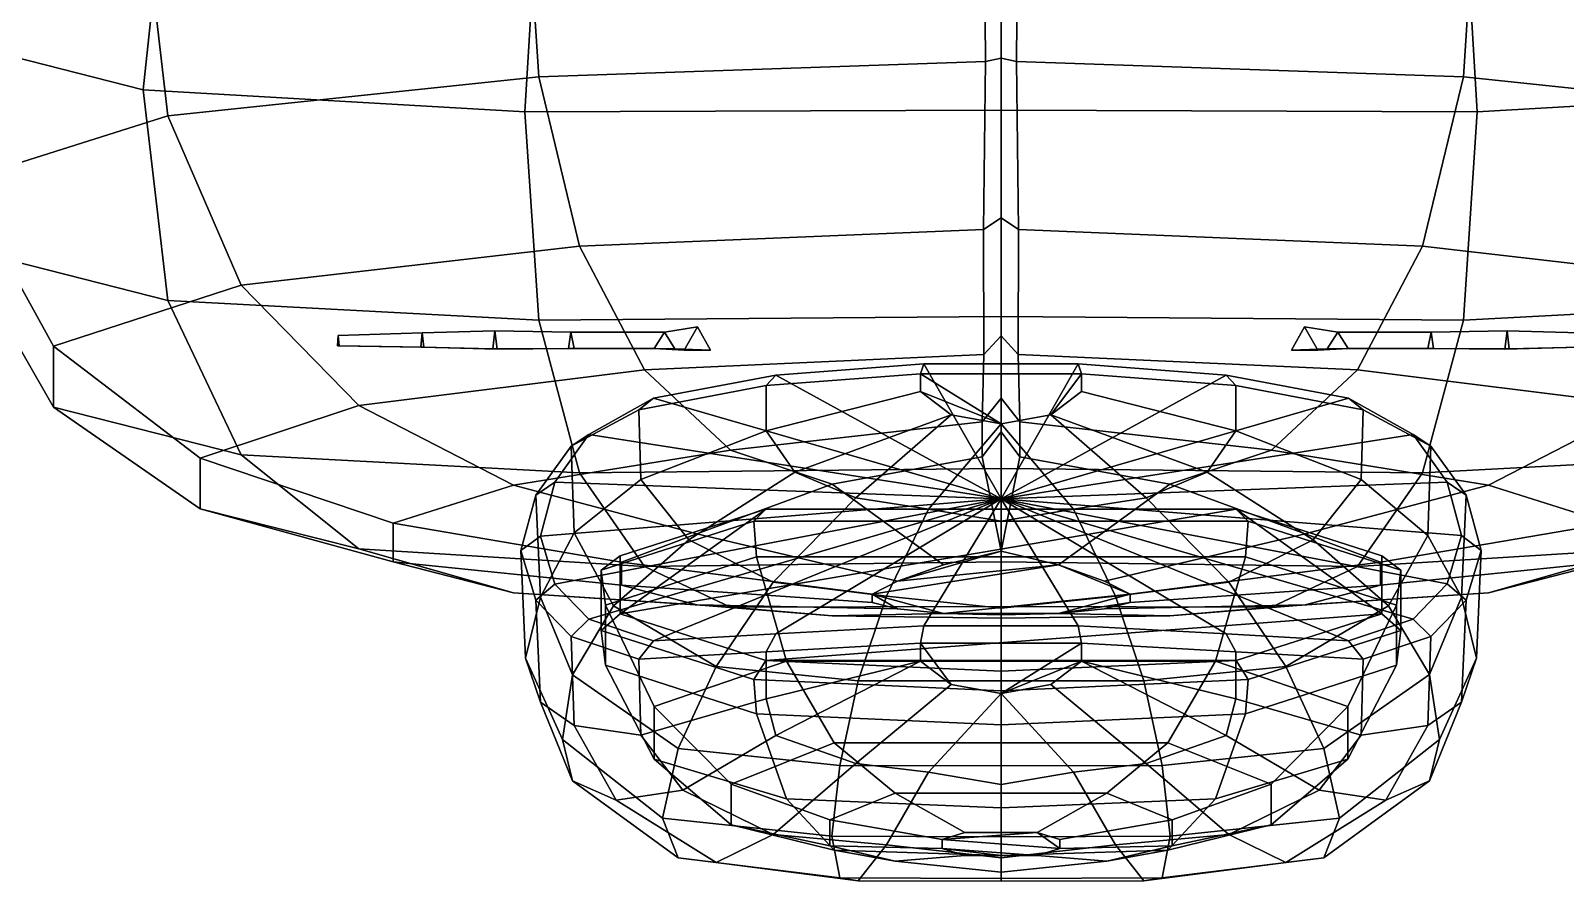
# Model space of a CAD drawing. Header units: metres. Extents: x -10 to 10, y -2.5 to 10.2.
# Drawn here: x -0.85 to 0.488, y -2.469 to -1.727 of the extents above; entities that cross this region are included whole.
import ezdxf

# ---------------------------------------------------------------- set-up
doc = ezdxf.new("R2010")
doc.units = ezdxf.units.M
for name, color, linetype in [('ANT', 4, 'CONTINUOUS'), ('HEAD', 8, 'CONTINUOUS'), ('MOUTH', 12, 'CONTINUOUS'), ('NOSE', 13, 'CONTINUOUS')]:
    doc.layers.add(name, color=color, linetype=linetype)

msp = doc.modelspace()

# ---------------------------------------------------------------- linework, layer by layer
at = {"layer": 'ANT', "color": 4}
for points in [[(-0.510287, -2.00343, 1.23986), (-0.508952, -1.99068, 1.23265), (-0.582215, -1.99321, 1.21344), (-0.582941, -2.00211, 1.21852)], [(-0.582215, -1.99321, 1.21344), (-0.581488, -2.00211, 1.20835), (-0.582941, -2.00211, 1.21852)], [(-0.508952, -1.99068, 1.23265), (-0.507604, -2.00343, 1.22545), (-0.581488, -2.00211, 1.20835), (-0.582215, -1.99321, 1.21344)], [(-0.447382, -2.00488, 1.24139), (-0.44571, -1.98899, 1.23043), (-0.508952, -1.99068, 1.23265), (-0.510287, -2.00343, 1.23986)], [(-0.44571, -1.98899, 1.23043), (-0.443699, -2.00499, 1.21912), (-0.507604, -2.00343, 1.22545), (-0.508952, -1.99068, 1.23265)], [(-0.376497, -2.00449, 1.20424), (-0.379472, -1.9903, 1.19465), (-0.44571, -1.98899, 1.23043), (-0.447382, -2.00488, 1.24139)], [(-0.379472, -1.9903, 1.19465), (-0.381508, -2.00444, 1.18505), (-0.443699, -2.00499, 1.21912), (-0.44571, -1.98899, 1.23043)], [(-0.297915, -1.99028, 1.07673), (-0.30692, -2.00461, 1.07055), (-0.381508, -2.00444, 1.18505), (-0.379472, -1.9903, 1.19465)], [(-0.288661, -2.00467, 1.0827), (-0.297915, -1.99028, 1.07673), (-0.379472, -1.9903, 1.19465), (-0.376497, -2.00449, 1.20424)], [(-0.269044, -1.98557, 0.770256), (-0.280524, -2.00594, 0.767711), (-0.30692, -2.00461, 1.07055), (-0.297915, -1.99028, 1.07673)], [(-0.257565, -2.00594, 0.772809), (-0.269044, -1.98557, 0.770256), (-0.297915, -1.99028, 1.07673), (-0.288661, -2.00467, 1.0827)], [(-0.269044, -1.98557, 0.770256), (-0.257565, -2.00594, 0.772809), (-0.280524, -2.00594, 0.767711)], [(0.260218, -1.98557, 0.770256), (0.248739, -2.00594, 0.772809), (0.279835, -2.00467, 1.0827), (0.289089, -1.99028, 1.07673)], [(0.271698, -2.00594, 0.767711), (0.248739, -2.00594, 0.772809), (0.260218, -1.98557, 0.770256)], [(0.271698, -2.00594, 0.767711), (0.260218, -1.98557, 0.770256), (0.289089, -1.99028, 1.07673), (0.298094, -2.00461, 1.07055)], [(0.289089, -1.99028, 1.07673), (0.279835, -2.00467, 1.0827), (0.367671, -2.00449, 1.20424), (0.370646, -1.9903, 1.19465)], [(0.298094, -2.00461, 1.07055), (0.289089, -1.99028, 1.07673), (0.370646, -1.9903, 1.19465), (0.372682, -2.00444, 1.18505)], [(0.370646, -1.9903, 1.19465), (0.367671, -2.00449, 1.20424), (0.438556, -2.00488, 1.24139), (0.436885, -1.98899, 1.23043)], [(0.372682, -2.00444, 1.18505), (0.370646, -1.9903, 1.19465), (0.436885, -1.98899, 1.23043), (0.434873, -2.00499, 1.21912)], [(0.434873, -2.00499, 1.21912), (0.436885, -1.98899, 1.23043), (0.500126, -1.99068, 1.23265), (0.498779, -2.00343, 1.22545)], [(0.436885, -1.98899, 1.23043), (0.438556, -2.00488, 1.24139), (0.501461, -2.00343, 1.23986), (0.500126, -1.99068, 1.23265)], [(-0.507604, -2.00343, 1.22545), (-0.510287, -2.00343, 1.23986), (-0.582941, -2.00211, 1.21852), (-0.581488, -2.00211, 1.20835)], [(-0.443699, -2.00499, 1.21912), (-0.447382, -2.00488, 1.24139), (-0.510287, -2.00343, 1.23986), (-0.507604, -2.00343, 1.22545)], [(-0.381508, -2.00444, 1.18505), (-0.376497, -2.00449, 1.20424), (-0.447382, -2.00488, 1.24139), (-0.443699, -2.00499, 1.21912)], [(-0.30692, -2.00461, 1.07055), (-0.288661, -2.00467, 1.0827), (-0.376497, -2.00449, 1.20424), (-0.381508, -2.00444, 1.18505)], [(-0.280524, -2.00594, 0.767711), (-0.257565, -2.00594, 0.772809), (-0.288661, -2.00467, 1.0827), (-0.30692, -2.00461, 1.07055)], [(0.248739, -2.00594, 0.772809), (0.271698, -2.00594, 0.767711), (0.298094, -2.00461, 1.07055), (0.279835, -2.00467, 1.0827)], [(0.279835, -2.00467, 1.0827), (0.298094, -2.00461, 1.07055), (0.372682, -2.00444, 1.18505), (0.367671, -2.00449, 1.20424)], [(0.367671, -2.00449, 1.20424), (0.372682, -2.00444, 1.18505), (0.434873, -2.00499, 1.21912), (0.438556, -2.00488, 1.24139)], [(0.438556, -2.00488, 1.24139), (0.434873, -2.00499, 1.21912), (0.498779, -2.00343, 1.22545), (0.501461, -2.00343, 1.23986)]]:
    msp.add_3dface(points, dxfattribs=at)
at = {"layer": 'HEAD', "color": 8}
for points in [[(-0.937144, -1.7319, 0.041664), (-0.910034, -1.53189, 0.048903), (-0.730664, -1.57748, -0.216413), (-0.752395, -1.77885, -0.231564)], [(-0.752395, -1.77885, -0.231564), (-0.730664, -1.57748, -0.216413), (-0.407438, -1.59688, -0.329348), (-0.4195, -1.79825, -0.344461)], [(-0.017945, -1.75434, 0.99672), (-0.019392, -1.56958, 0.9863), (-0.4195, -1.58151, 0.916896), (-0.407438, -1.76771, 0.929563)], [(-0.004385, -1.57278, 0.967311), (-0.019392, -1.56958, 0.9863), (-0.017945, -1.75434, 0.99672), (-0.004385, -1.75133, 0.977367)], [(0.010623, -1.56958, 0.9863), (-0.004385, -1.57278, 0.967311), (-0.004385, -1.75133, 0.977367), (0.009176, -1.75434, 0.99672)], [(0.398669, -1.76771, 0.929563), (0.410731, -1.58151, 0.916896), (0.010623, -1.56958, 0.9863), (0.009176, -1.75434, 0.99672)], [(0.410731, -1.79825, -0.344461), (0.398669, -1.59688, -0.329348), (0.721889, -1.57748, -0.216413), (0.743627, -1.77885, -0.231564)], [(-0.407438, -1.76771, 0.929563), (-0.4195, -1.58151, 0.916896), (-0.752395, -1.6157, 0.71792), (-0.730664, -1.80159, 0.735293)], [(0.721889, -1.80159, 0.735286), (0.743627, -1.6157, 0.71792), (0.410731, -1.58151, 0.916896), (0.398669, -1.76771, 0.929563)], [(-0.4195, -1.79825, -0.344461), (-0.407438, -1.59688, -0.329348), (-0.004384, -1.60043, -0.349987), (-0.004384, -1.79668, -0.335329)], [(-0.004384, -1.79668, -0.335329), (-0.004384, -1.60043, -0.349987), (0.398669, -1.59688, -0.329348), (0.410731, -1.79825, -0.344461)], [(-0.730664, -1.80159, 0.735293), (-0.752395, -1.6157, 0.71792), (-0.937144, -1.67202, 0.390144), (-0.910034, -1.85817, 0.40628)], [(-0.910034, -1.91707, 0.063542), (-0.937144, -1.7319, 0.041664), (-0.752395, -1.77885, -0.231564), (-0.730664, -1.96264, -0.201683)], [(-0.004385, -1.75133, 0.977367), (-0.017945, -1.75434, 0.99672), (-0.019569, -1.90065, 0.959146), (-0.004385, -1.89042, 0.941085)], [(0.009176, -1.75434, 0.99672), (-0.004385, -1.75133, 0.977367), (-0.004385, -1.89042, 0.941085), (0.010799, -1.90065, 0.959146)], [(-0.019569, -1.90065, 0.959146), (-0.017945, -1.75434, 0.99672), (-0.407438, -1.76771, 0.929563), (-0.371951, -1.91534, 0.898073)], [(0.363182, -1.91534, 0.898073), (0.398669, -1.76771, 0.929563), (0.009176, -1.75434, 0.99672), (0.010799, -1.90065, 0.959146)], [(-0.730664, -1.96264, -0.201683), (-0.752395, -1.77885, -0.231564), (-0.4195, -1.79825, -0.344461), (-0.407438, -1.97982, -0.301624)], [(-0.371951, -1.91534, 0.898073), (-0.407438, -1.76771, 0.929563), (-0.730664, -1.80159, 0.735293), (-0.666716, -1.94924, 0.718297)], [(0.657948, -1.94924, 0.718297), (0.721889, -1.80159, 0.735286), (0.398669, -1.76771, 0.929563), (0.363182, -1.91534, 0.898073)], [(0.398669, -1.97982, -0.301624), (0.410731, -1.79825, -0.344461), (0.743627, -1.77885, -0.231564), (0.721889, -1.96264, -0.201683)], [(-0.666716, -1.94924, 0.718297), (-0.730664, -1.80159, 0.735293), (-0.910034, -1.85817, 0.40628), (-0.830297, -2.00253, 0.41272)], [(-0.407438, -1.97982, -0.301624), (-0.4195, -1.79825, -0.344461), (-0.004384, -1.79668, -0.335329), (-0.004384, -1.97661, -0.282959)], [(-0.004384, -1.97661, -0.282959), (-0.004384, -1.79668, -0.335329), (0.410731, -1.79825, -0.344461), (0.398669, -1.97982, -0.301624)], [(-0.830297, -2.00253, 0.41272), (-0.910034, -1.85817, 0.40628), (-0.910034, -1.91707, 0.063542), (-0.830297, -2.05565, 0.103848)], [(-0.004385, -1.89042, 0.941085), (-0.019569, -1.90065, 0.959146), (-0.01926, -2.00958, 0.877285), (-0.004385, -1.99357, 0.862327)], [(0.010799, -1.90065, 0.959146), (-0.004385, -1.89042, 0.941085), (-0.004385, -1.99357, 0.862327), (0.01049, -2.00958, 0.877285)], [(-0.01926, -2.00958, 0.877285), (-0.019569, -1.90065, 0.959146), (-0.371951, -1.91534, 0.898073), (-0.315103, -2.02312, 0.8255)], [(0.306335, -2.02312, 0.8255), (0.363182, -1.91534, 0.898073), (0.010799, -1.90065, 0.959146), (0.01049, -2.00958, 0.877285)], [(-0.830297, -2.05565, 0.103848), (-0.910034, -1.91707, 0.063542), (-0.730664, -1.96264, -0.201683), (-0.666717, -2.09717, -0.137708)], [(-0.315103, -2.02312, 0.8255), (-0.371951, -1.91534, 0.898073), (-0.666716, -1.94924, 0.718297), (-0.564279, -2.05429, 0.670036)], [(0.55551, -2.05429, 0.670036), (0.657948, -1.94924, 0.718297), (0.363182, -1.91534, 0.898073), (0.306335, -2.02312, 0.8255)], [(-0.564279, -2.05429, 0.670036), (-0.666716, -1.94924, 0.718297), (-0.830297, -2.00253, 0.41272), (-0.702562, -2.09993, 0.411629)], [(-0.666717, -2.09717, -0.137708), (-0.730664, -1.96264, -0.201683), (-0.407438, -1.97982, -0.301624), (-0.371951, -2.11289, -0.229265)], [(0.363182, -2.11289, -0.229265), (0.398669, -1.97982, -0.301624), (0.721889, -1.96264, -0.201683), (0.657948, -2.09717, -0.137708)], [(-0.371951, -2.11289, -0.229265), (-0.407438, -1.97982, -0.301624), (-0.004384, -1.97661, -0.282959), (-0.004385, -2.10905, -0.206892)], [(-0.004385, -2.10905, -0.206892), (-0.004384, -1.97661, -0.282959), (0.398669, -1.97982, -0.301624), (0.363182, -2.11289, -0.229265)], [(-0.702562, -2.09993, 0.411629), (-0.830297, -2.00253, 0.41272), (-0.830297, -2.05565, 0.103848), (-0.702562, -2.14413, 0.154841)], [(-0.004385, -1.99357, 0.862327), (-0.01926, -2.00958, 0.877285), (-0.020715, -2.06831, 0.812963), (-0.004385, -2.04769, 0.80369)], [(0.01049, -2.00958, 0.877285), (-0.004385, -1.99357, 0.862327), (-0.004385, -2.04769, 0.80369), (0.011945, -2.06831, 0.812963)], [(-0.020715, -2.06831, 0.812963), (-0.01926, -2.00958, 0.877285), (-0.315103, -2.02312, 0.8255), (-0.240197, -2.09324, 0.733858)], [(0.231428, -2.09324, 0.733858), (0.306335, -2.02312, 0.8255), (0.01049, -2.00958, 0.877285), (0.011945, -2.06831, 0.812963)], [(-0.240197, -2.09324, 0.733858), (-0.315103, -2.02312, 0.8255), (-0.564279, -2.05429, 0.670036), (-0.429304, -2.12367, 0.602421)], [(0.420535, -2.12367, 0.602421), (0.55551, -2.05429, 0.670036), (0.306335, -2.02312, 0.8255), (0.231428, -2.09324, 0.733858)], [(-0.702562, -2.14413, 0.154841), (-0.830297, -2.05565, 0.103848), (-0.666717, -2.09717, -0.137708), (-0.564279, -2.17926, -0.049598)], [(-0.429304, -2.12367, 0.602421), (-0.564279, -2.05429, 0.670036), (-0.702562, -2.09993, 0.411629), (-0.53425, -2.15682, 0.416996)], [(-0.004385, -2.04769, 0.80369), (-0.020715, -2.06831, 0.812963), (-0.020832, -2.09888, 0.732755), (-0.004385, -2.07701, 0.725969)], [(0.011945, -2.06831, 0.812963), (-0.004385, -2.04769, 0.80369), (-0.004385, -2.07701, 0.725969), (0.012062, -2.09888, 0.732755)], [(0.525481, -2.15682, 0.416996), (0.693793, -2.09993, 0.411629), (0.55551, -2.05429, 0.670036), (0.420535, -2.12367, 0.602421)], [(-0.020832, -2.09888, 0.732755), (-0.020715, -2.06831, 0.812963), (-0.240197, -2.09324, 0.733858), (-0.151588, -2.12265, 0.663126)], [(0.142817, -2.12265, 0.663126), (0.231428, -2.09324, 0.733858), (0.011945, -2.06831, 0.812963), (0.012062, -2.09888, 0.732755)], [(-0.004385, -2.07701, 0.725969), (-0.020832, -2.09888, 0.732755), (-0.004385, -2.18113, 0.499937)], [(-0.004385, -2.18113, 0.499937), (0.012062, -2.09888, 0.732755), (-0.004385, -2.07701, 0.725969)], [(-0.53425, -2.15682, 0.416996), (-0.702562, -2.09993, 0.411629), (-0.702562, -2.14413, 0.154841), (-0.53425, -2.1905, 0.221491)], [(-0.564279, -2.17926, -0.049598), (-0.666717, -2.09717, -0.137708), (-0.371951, -2.11289, -0.229265), (-0.315103, -2.19459, -0.1388)], [(-0.151588, -2.12265, 0.663126), (-0.240197, -2.09324, 0.733858), (-0.429304, -2.12367, 0.602421), (-0.269634, -2.1661, 0.528965)], [(-0.004385, -2.18113, 0.499937), (-0.020832, -2.09888, 0.732755), (-0.151588, -2.12265, 0.663126), (-0.054421, -2.19318, 0.472912)], [(0.045652, -2.19318, 0.472912), (0.142817, -2.12265, 0.663126), (0.012062, -2.09888, 0.732755), (-0.004385, -2.18113, 0.499937)], [(0.260864, -2.1661, 0.528965), (0.420535, -2.12367, 0.602421), (0.231428, -2.09324, 0.733858), (0.142817, -2.12265, 0.663126)], [(0.306335, -2.19459, -0.138801), (0.363182, -2.11289, -0.229265), (0.657948, -2.09717, -0.137708), (0.55551, -2.17926, -0.049598)], [(-0.315103, -2.19459, -0.1388), (-0.371951, -2.11289, -0.229265), (-0.004385, -2.10905, -0.206892), (-0.004385, -2.19056, -0.115374)], [(-0.004385, -2.19056, -0.115374), (-0.004385, -2.10905, -0.206892), (0.363182, -2.11289, -0.229265), (0.306335, -2.19459, -0.138801)], [(-0.269634, -2.1661, 0.528965), (-0.429304, -2.12367, 0.602421), (-0.53425, -2.15682, 0.416996), (-0.335145, -2.19086, 0.410415)], [(-0.054421, -2.19318, 0.472912), (-0.151588, -2.12265, 0.663126), (-0.269634, -2.1661, 0.528965), (-0.094548, -2.20724, 0.431776)], [(0.085778, -2.20724, 0.431776), (0.260864, -2.1661, 0.528965), (0.142817, -2.12265, 0.663126), (0.045652, -2.19318, 0.472912)], [(0.326375, -2.19086, 0.410415), (0.525481, -2.15682, 0.416996), (0.420535, -2.12367, 0.602421), (0.260864, -2.1661, 0.528965)], [(-0.53425, -2.1905, 0.221491), (-0.702562, -2.14413, 0.154841), (-0.564279, -2.17926, -0.049598), (-0.429304, -2.21761, 0.063665)], [(0.420535, -2.21761, 0.063665), (0.55551, -2.17926, -0.049598), (0.693793, -2.14413, 0.154841), (0.525481, -2.1905, 0.221491)], [(-0.335145, -2.19086, 0.410415), (-0.53425, -2.15682, 0.416996), (-0.53425, -2.1905, 0.221491), (-0.335145, -2.21085, 0.294373)], [(-0.094548, -2.20724, 0.431776), (-0.269634, -2.1661, 0.528965), (-0.335145, -2.19086, 0.410415), (-0.116816, -2.21853, 0.388393)], [(0.108047, -2.21853, 0.388394), (0.326375, -2.19086, 0.410415), (0.260864, -2.1661, 0.528965), (0.085778, -2.20724, 0.431776)], [(0.326375, -2.21085, 0.294373), (0.525481, -2.1905, 0.221491), (0.525481, -2.15682, 0.416996), (0.326375, -2.19086, 0.410415)], [(-0.429304, -2.21761, 0.063665), (-0.564279, -2.17926, -0.049598), (-0.315103, -2.19459, -0.1388), (-0.240197, -2.22991, -0.007887)], [(0.231428, -2.22991, -0.007887), (0.306335, -2.19459, -0.138801), (0.55551, -2.17926, -0.049598), (0.420535, -2.21761, 0.063665)], [(-0.335145, -2.21085, 0.294373), (-0.53425, -2.1905, 0.221491), (-0.429304, -2.21761, 0.063665), (-0.269634, -2.228, 0.194552)], [(-0.116816, -2.21853, 0.388393), (-0.335145, -2.19086, 0.410415), (-0.335145, -2.21085, 0.294373), (-0.116816, -2.22587, 0.349639)], [(-0.240197, -2.22991, -0.007887), (-0.315103, -2.19459, -0.1388), (-0.004385, -2.19056, -0.115374), (-0.004385, -2.2294, -0.004907)], [(0.045652, -2.19318, 0.472912), (-0.116816, -2.21853, 0.388393), (-0.054422, -2.23536, 0.294375), (0.108047, -2.21853, 0.388394)], [(-0.116816, -2.21853, 0.388393), (0.045652, -2.19318, 0.472912), (-0.094548, -2.20724, 0.431776)], [(-0.054421, -2.19318, 0.472912), (-0.094548, -2.20724, 0.431776), (-0.004385, -2.18113, 0.499937)], [(-0.004385, -2.18113, 0.499937), (-0.094548, -2.20724, 0.431776), (0.045652, -2.19318, 0.472912)], [(-0.004385, -2.2294, -0.004907), (-0.004385, -2.19056, -0.115374), (0.306335, -2.19459, -0.138801), (0.231428, -2.22991, -0.007887)], [(0.085778, -2.20724, 0.431776), (0.045652, -2.19318, 0.472912), (0.108047, -2.21853, 0.388394)], [(0.108047, -2.22587, 0.349639), (0.326375, -2.21085, 0.294373), (0.326375, -2.19086, 0.410415), (0.108047, -2.21853, 0.388394)], [(0.260864, -2.228, 0.194553), (0.420535, -2.21761, 0.063665), (0.525481, -2.1905, 0.221491), (0.326375, -2.21085, 0.294373)], [(-0.269634, -2.228, 0.194552), (-0.429304, -2.21761, 0.063665), (-0.240197, -2.22991, -0.007887), (-0.151588, -2.23766, 0.138325)], [(-0.116816, -2.22587, 0.349639), (-0.335145, -2.21085, 0.294373), (-0.269634, -2.228, 0.194552), (-0.094548, -2.23156, 0.316481)], [(-0.116816, -2.22587, 0.349639), (-0.094548, -2.23156, 0.316481), (-0.116816, -2.21853, 0.388393)], [(-0.094548, -2.23156, 0.316481), (-0.054422, -2.23536, 0.294375), (-0.116816, -2.21853, 0.388393)], [(0.108047, -2.21853, 0.388394), (-0.054422, -2.23536, 0.294375), (0.045652, -2.23536, 0.294375)], [(0.108047, -2.22587, 0.349639), (0.108047, -2.21853, 0.388394), (0.045652, -2.23536, 0.294375)], [(0.085778, -2.23156, 0.316481), (0.260864, -2.228, 0.194553), (0.326375, -2.21085, 0.294373), (0.108047, -2.22587, 0.349639)], [(0.142817, -2.23766, 0.138325), (0.231428, -2.22991, -0.007887), (0.420535, -2.21761, 0.063665), (0.260864, -2.228, 0.194553)], [(-0.094548, -2.23156, 0.316481), (-0.269634, -2.228, 0.194552), (-0.151588, -2.23766, 0.138325), (-0.054422, -2.23536, 0.294375)], [(-0.151588, -2.23766, 0.138325), (-0.240197, -2.22991, -0.007887), (-0.004385, -2.2294, -0.004907), (-0.004385, -2.23955, 0.127313)], [(-0.004385, -2.23955, 0.127313), (-0.004385, -2.2294, -0.004907), (0.231428, -2.22991, -0.007887), (0.142817, -2.23766, 0.138325)], [(0.085778, -2.23156, 0.316481), (0.108047, -2.22587, 0.349639), (0.045652, -2.23536, 0.294375)], [(0.045652, -2.23536, 0.294375), (0.142817, -2.23766, 0.138325), (0.260864, -2.228, 0.194553), (0.085778, -2.23156, 0.316481)], [(-0.054422, -2.23536, 0.294375), (-0.151588, -2.23766, 0.138325), (-0.004385, -2.23955, 0.127313), (-0.004385, -2.23674, 0.286412)], [(-0.004385, -2.23674, 0.286412), (0.045652, -2.23536, 0.294375), (-0.054422, -2.23536, 0.294375)], [(-0.004385, -2.23674, 0.286412), (-0.004385, -2.23955, 0.127313), (0.142817, -2.23766, 0.138325), (0.045652, -2.23536, 0.294375)]]:
    msp.add_3dface(points, dxfattribs=at)
at = {"layer": 'MOUTH', "color": 12}
for points in [[(-0.219766, -2.15486, -0.244161), (-0.352862, -2.19758, -0.12434), (-0.336359, -2.18536, -0.114719), (-0.209567, -2.14466, -0.228865)], [(-0.209567, -2.27637, 0.14052), (0.327533, -2.23567, 0.026374), (0.200741, -2.14466, -0.228865), (-0.336359, -2.23567, 0.026374)], [(-0.336359, -2.18536, -0.114719), (-0.336359, -2.23567, 0.026374), (-0.209567, -2.14466, -0.228865)], [(-0.336359, -2.23567, 0.026374), (0.200741, -2.14466, -0.228865), (-0.209567, -2.14466, -0.228865)], [(0.210941, -2.15486, -0.244161), (-0.219766, -2.15486, -0.244161), (-0.209567, -2.14466, -0.228865), (0.200741, -2.14466, -0.228865)], [(0.344036, -2.19758, -0.12434), (0.210941, -2.15486, -0.244161), (0.200741, -2.14466, -0.228865), (0.327533, -2.18536, -0.114719)], [(0.327533, -2.18536, -0.114719), (0.200741, -2.14466, -0.228865), (0.327533, -2.23567, 0.026374)], [(-0.352862, -2.19758, -0.12434), (-0.219766, -2.15486, -0.244161), (-0.217559, -2.18599, -0.253133), (-0.34929, -2.22827, -0.134541)], [(-0.219766, -2.15486, -0.244161), (0.210941, -2.15486, -0.244161), (0.208733, -2.18599, -0.253133), (-0.217559, -2.18599, -0.253133)], [(0.210941, -2.15486, -0.244161), (0.344036, -2.19758, -0.12434), (0.340463, -2.22827, -0.134541), (0.208733, -2.18599, -0.253133)], [(-0.352862, -2.19758, -0.12434), (-0.352862, -2.25039, 0.023767), (-0.336359, -2.23567, 0.026374), (-0.336359, -2.18536, -0.114719)], [(-0.30679, -2.31667, -0.156302), (-0.34929, -2.22827, -0.134541), (-0.217559, -2.18599, -0.253133), (-0.191292, -2.27708, -0.259373)], [(0.182466, -2.27708, -0.259373), (-0.191292, -2.27708, -0.259373), (-0.217559, -2.18599, -0.253133), (0.208733, -2.18599, -0.253133)], [(0.182466, -2.27708, -0.259373), (0.208733, -2.18599, -0.253133), (0.340463, -2.22827, -0.134541), (0.297964, -2.31667, -0.156302)], [(0.344036, -2.25039, 0.023767), (0.344036, -2.19758, -0.12434), (0.327533, -2.18536, -0.114719), (0.327533, -2.23567, 0.026374)], [(-0.352862, -2.25039, 0.023767), (-0.352862, -2.19758, -0.12434), (-0.34929, -2.22827, -0.134541), (-0.34929, -2.28054, 0.012048)], [(0.344036, -2.19758, -0.12434), (0.344036, -2.25039, 0.023767), (0.340463, -2.28054, 0.012048), (0.340463, -2.22827, -0.134541)], [(-0.30679, -2.36249, -0.027778), (-0.34929, -2.28054, 0.012048), (-0.34929, -2.22827, -0.134541), (-0.30679, -2.31667, -0.156302)], [(0.297964, -2.31667, -0.156302), (0.340463, -2.22827, -0.134541), (0.340463, -2.28054, 0.012048), (0.297964, -2.36249, -0.027778)], [(-0.352862, -2.25039, 0.023767), (-0.219766, -2.29311, 0.143588), (-0.209567, -2.27637, 0.14052), (-0.336359, -2.23567, 0.026374)], [(0.327533, -2.23567, 0.026374), (-0.209567, -2.27637, 0.14052), (0.200741, -2.27637, 0.14052)], [(0.210941, -2.29311, 0.143588), (0.344036, -2.25039, 0.023767), (0.327533, -2.23567, 0.026374), (0.200741, -2.27637, 0.14052)], [(-0.219766, -2.29311, 0.143588), (-0.352862, -2.25039, 0.023767), (-0.34929, -2.28054, 0.012048), (-0.217559, -2.32282, 0.13064)], [(0.344036, -2.25039, 0.023767), (0.210941, -2.29311, 0.143588), (0.208733, -2.32282, 0.13064), (0.340463, -2.28054, 0.012048)], [(-0.191292, -2.39706, 0.077108), (-0.217559, -2.32282, 0.13064), (-0.34929, -2.28054, 0.012048), (-0.30679, -2.36249, -0.027778)], [(-0.239794, -2.38415, -0.164627), (-0.30679, -2.31667, -0.156302), (-0.191292, -2.27708, -0.259373), (-0.149886, -2.34827, -0.243031)], [(-0.219766, -2.29311, 0.143588), (-0.004413, -2.30285, 0.170905), (-0.004413, -2.28565, 0.166543), (-0.209567, -2.27637, 0.14052)], [(-0.004413, -2.28565, 0.166543), (0.200741, -2.27637, 0.14052), (-0.209567, -2.27637, 0.14052)], [(0.141061, -2.34827, -0.243031), (-0.149886, -2.34827, -0.243031), (-0.191292, -2.27708, -0.259373), (0.182466, -2.27708, -0.259373)], [(-0.004413, -2.30285, 0.170905), (0.210941, -2.29311, 0.143588), (0.200741, -2.27637, 0.14052), (-0.004413, -2.28565, 0.166543)], [(0.141061, -2.34827, -0.243031), (0.182466, -2.27708, -0.259373), (0.297964, -2.31667, -0.156302), (0.230968, -2.38415, -0.164627)], [(0.297964, -2.36249, -0.027778), (0.340463, -2.28054, 0.012048), (0.208733, -2.32282, 0.13064), (0.182466, -2.39706, 0.077108)], [(-0.004413, -2.30285, 0.170905), (-0.219766, -2.29311, 0.143588), (-0.217559, -2.32282, 0.13064), (-0.004413, -2.33251, 0.157976)], [(-0.004413, -2.30285, 0.170905), (-0.004413, -2.33251, 0.157976), (0.208733, -2.32282, 0.13064), (0.210941, -2.29311, 0.143588)], [(-0.239794, -2.41982, -0.06458), (-0.30679, -2.36249, -0.027778), (-0.30679, -2.31667, -0.156302), (-0.239794, -2.38415, -0.164627)], [(-0.004413, -2.40494, 0.105097), (-0.004413, -2.33251, 0.157976), (-0.217559, -2.32282, 0.13064), (-0.191292, -2.39706, 0.077108)], [(-0.004413, -2.33251, 0.157976), (-0.004413, -2.40494, 0.105097), (0.182466, -2.39706, 0.077108), (0.208733, -2.32282, 0.13064)], [(0.230968, -2.38415, -0.164627), (0.297964, -2.31667, -0.156302), (0.297964, -2.36249, -0.027778), (0.230968, -2.41982, -0.06458)], [(-0.153728, -2.41528, -0.155233), (-0.239794, -2.38415, -0.164627), (-0.149886, -2.34827, -0.243031), (-0.096695, -2.39208, -0.20481)], [(0.087869, -2.39208, -0.20481), (-0.096695, -2.39208, -0.20481), (-0.149886, -2.34827, -0.243031), (0.141061, -2.34827, -0.243031)], [(0.087869, -2.39208, -0.20481), (0.141061, -2.34827, -0.243031), (0.230968, -2.38415, -0.164627), (0.144902, -2.41528, -0.155233)], [(-0.149886, -2.44167, 0.018897), (-0.191292, -2.39706, 0.077108), (-0.30679, -2.36249, -0.027778), (-0.239794, -2.41982, -0.06458)], [(0.230968, -2.41982, -0.06458), (0.297964, -2.36249, -0.027778), (0.182466, -2.39706, 0.077108), (0.141061, -2.44167, 0.018897)], [(-0.153728, -2.43791, -0.091767), (-0.239794, -2.41982, -0.06458), (-0.239794, -2.38415, -0.164627), (-0.153728, -2.41528, -0.155233)], [(-0.055566, -2.43258, -0.137936), (-0.153728, -2.41528, -0.155233), (-0.096695, -2.39208, -0.20481), (-0.036027, -2.42631, -0.155526)], [(0.027202, -2.42631, -0.155526), (-0.036027, -2.42631, -0.155526), (-0.096695, -2.39208, -0.20481), (0.087869, -2.39208, -0.20481)], [(0.027202, -2.42631, -0.155526), (0.087869, -2.39208, -0.20481), (0.144902, -2.41528, -0.155233), (0.04674, -2.43258, -0.137936)], [(0.144902, -2.41528, -0.155233), (0.230968, -2.38415, -0.164627), (0.230968, -2.41982, -0.06458), (0.144902, -2.43791, -0.091767)], [(-0.004413, -2.44655, 0.047969), (-0.004413, -2.40494, 0.105097), (-0.191292, -2.39706, 0.077108), (-0.149886, -2.44167, 0.018897)], [(-0.004413, -2.40494, 0.105097), (-0.004413, -2.44655, 0.047969), (0.141061, -2.44167, 0.018897), (0.182466, -2.39706, 0.077108)], [(-0.096695, -2.45133, -0.038654), (-0.149886, -2.44167, 0.018897), (-0.239794, -2.41982, -0.06458), (-0.153728, -2.43791, -0.091767)], [(-0.055566, -2.44034, -0.116193), (-0.153728, -2.43791, -0.091767), (-0.153728, -2.41528, -0.155233), (-0.055566, -2.43258, -0.137936)], [(0.04674, -2.43258, -0.137936), (0.144902, -2.41528, -0.155233), (0.144902, -2.43791, -0.091767), (0.04674, -2.44034, -0.116193)], [(0.144902, -2.43791, -0.091767), (0.230968, -2.41982, -0.06458), (0.141061, -2.44167, 0.018897), (0.087869, -2.45133, -0.038654)], [(-0.036027, -2.42631, -0.155526), (0.027202, -2.42631, -0.155526), (-0.055566, -2.43258, -0.137936)], [(0.04674, -2.44034, -0.116193), (-0.055566, -2.43258, -0.137936), (0.027202, -2.42631, -0.155526)], [(0.027201, -2.4466, -0.098603), (-0.055566, -2.44034, -0.116193), (-0.055566, -2.43258, -0.137936), (0.04674, -2.44034, -0.116193)], [(0.04674, -2.43258, -0.137936), (0.04674, -2.44034, -0.116193), (0.027202, -2.42631, -0.155526)], [(-0.036027, -2.4466, -0.098603), (-0.096695, -2.45133, -0.038654), (-0.153728, -2.43791, -0.091767), (-0.055566, -2.44034, -0.116193)], [(-0.004413, -2.46086, -0.011263), (-0.004413, -2.44655, 0.047969), (-0.149886, -2.44167, 0.018897), (-0.096695, -2.45133, -0.038654)], [(-0.004413, -2.4466, -0.098603), (-0.004413, -2.46086, -0.011263), (-0.096695, -2.45133, -0.038654), (-0.036027, -2.4466, -0.098603)], [(-0.036027, -2.4466, -0.098603), (-0.055566, -2.44034, -0.116193), (-0.004413, -2.4466, -0.098603)], [(-0.055566, -2.44034, -0.116193), (0.027201, -2.4466, -0.098603), (-0.004413, -2.4466, -0.098603)], [(-0.004413, -2.44655, 0.047969), (-0.004413, -2.46086, -0.011263), (0.087869, -2.45133, -0.038654), (0.141061, -2.44167, 0.018897)], [(-0.004413, -2.46086, -0.011263), (-0.004413, -2.4466, -0.098603), (0.027201, -2.4466, -0.098603), (0.087869, -2.45133, -0.038654)], [(0.04674, -2.44034, -0.116193), (0.144902, -2.43791, -0.091767), (0.087869, -2.45133, -0.038654), (0.027201, -2.4466, -0.098603)]]:
    msp.add_3dface(points, dxfattribs=at)
at = {"layer": 'NOSE', "color": 13}
for points in [[(-0.209092, -2.03664, 0.883673), (-0.074533, -2.02641, 0.913604), (-0.071676, -2.0179, 0.8927), (-0.200754, -2.02764, 0.863987)], [(-0.071676, -2.0179, 0.8927), (-0.004413, -2.13553, 0.459371), (-0.200754, -2.02764, 0.863987)], [(-0.074533, -2.02641, 0.913604), (0.065707, -2.02641, 0.913604), (0.062851, -2.0179, 0.8927), (-0.071676, -2.0179, 0.8927)], [(0.062851, -2.0179, 0.8927), (-0.004413, -2.13553, 0.459371), (-0.071676, -2.0179, 0.8927)], [(0.191928, -2.02764, 0.863987), (-0.004413, -2.13553, 0.459371), (0.062851, -2.0179, 0.8927)], [(0.065707, -2.02641, 0.913604), (0.200266, -2.03664, 0.883673), (0.191928, -2.02764, 0.863987), (0.062851, -2.0179, 0.8927)], [(-0.320111, -2.05786, 0.828379), (-0.209092, -2.03664, 0.883673), (-0.200754, -2.02764, 0.863987), (-0.307251, -2.04787, 0.810948)], [(-0.200754, -2.02764, 0.863987), (-0.004413, -2.13553, 0.459371), (-0.307251, -2.04787, 0.810948)], [(-0.074533, -2.02641, 0.913604), (-0.209092, -2.03664, 0.883673), (-0.209092, -2.07638, 0.892918), (-0.074533, -2.04198, 0.916845)], [(0.038924, -2.06242, 0.921094), (0.065707, -2.02641, 0.913604), (-0.074533, -2.02641, 0.913604), (-0.004413, -2.07023, 0.922718)], [(-0.004413, -2.07023, 0.922718), (-0.074533, -2.02641, 0.913604), (-0.074533, -2.04198, 0.916845)], [(0.298425, -2.04787, 0.810948), (-0.004413, -2.13553, 0.459371), (0.191928, -2.02764, 0.863987)], [(0.065707, -2.02641, 0.913604), (0.038924, -2.06242, 0.921094), (0.065707, -2.04198, 0.916845)], [(0.200266, -2.03664, 0.883673), (0.065707, -2.02641, 0.913604), (0.065707, -2.04198, 0.916845), (0.200266, -2.07638, 0.892918)], [(0.200266, -2.03664, 0.883673), (0.311286, -2.05786, 0.828379), (0.298425, -2.04787, 0.810948), (0.191928, -2.02764, 0.863987)], [(-0.209092, -2.03664, 0.883673), (-0.320111, -2.05786, 0.828379), (-0.318373, -2.11863, 0.843641), (-0.209092, -2.07638, 0.892918)], [(-0.074533, -2.04198, 0.916845), (-0.209092, -2.07638, 0.892918), (-0.184153, -2.11242, 0.901241), (-0.047749, -2.06242, 0.921094)], [(-0.047749, -2.06242, 0.921094), (-0.004413, -2.07023, 0.922718), (-0.074533, -2.04198, 0.916845)], [(0.200266, -2.07638, 0.892918), (0.065707, -2.04198, 0.916845), (0.038924, -2.06242, 0.921094), (0.175327, -2.11242, 0.901241)], [(0.311286, -2.05786, 0.828379), (0.200266, -2.03664, 0.883673), (0.200266, -2.07638, 0.892918), (0.309547, -2.11863, 0.843641)], [(-0.379043, -2.08957, 0.730769), (-0.320111, -2.05786, 0.828379), (-0.307251, -2.04787, 0.810948), (-0.363782, -2.07934, 0.717311)], [(-0.320111, -2.05786, 0.828379), (-0.379043, -2.08957, 0.730769), (-0.376574, -2.16529, 0.759286), (-0.318373, -2.11863, 0.843641)], [(-0.307251, -2.04787, 0.810948), (-0.004413, -2.13553, 0.459371), (-0.363782, -2.07934, 0.717311)], [(0.354956, -2.07934, 0.717311), (-0.004413, -2.13553, 0.459371), (0.298425, -2.04787, 0.810948)], [(0.311286, -2.05786, 0.828379), (0.370217, -2.08957, 0.730769), (0.354956, -2.07934, 0.717311), (0.298425, -2.04787, 0.810948)], [(0.370217, -2.08957, 0.730769), (0.311286, -2.05786, 0.828379), (0.309547, -2.11863, 0.843641), (0.367748, -2.16742, 0.752376)], [(-0.184153, -2.11242, 0.901241), (-0.130911, -2.13451, 0.902525), (-0.047749, -2.06242, 0.921094)], [(-0.067662, -2.14449, 0.902191), (-0.004413, -2.07023, 0.922718), (-0.047749, -2.06242, 0.921094), (-0.130911, -2.13451, 0.902525)], [(-0.067662, -2.14449, 0.902191), (-0.004413, -2.15494, 0.898899), (-0.004413, -2.07023, 0.922718)], [(-0.004413, -2.07023, 0.922718), (0.058836, -2.14449, 0.902191), (0.122085, -2.13451, 0.902525), (0.038924, -2.06242, 0.921094)], [(-0.004413, -2.07023, 0.922718), (-0.004413, -2.15494, 0.898899), (0.058836, -2.14449, 0.902191)], [(0.038924, -2.06242, 0.921094), (0.122085, -2.13451, 0.902525), (0.175327, -2.11242, 0.901241)], [(-0.409823, -2.13225, 0.601208), (-0.379043, -2.08957, 0.730769), (-0.363782, -2.07934, 0.717311), (-0.393308, -2.12099, 0.59303)], [(-0.363782, -2.07934, 0.717311), (-0.004413, -2.13553, 0.459371), (-0.393308, -2.12099, 0.59303)], [(-0.209092, -2.07638, 0.892918), (-0.318373, -2.11863, 0.843641), (-0.276456, -2.17126, 0.854713), (-0.184153, -2.11242, 0.901241)], [(0.384483, -2.12099, 0.59303), (-0.004413, -2.13553, 0.459371), (0.354956, -2.07934, 0.717311)], [(0.309547, -2.11863, 0.843641), (0.200266, -2.07638, 0.892918), (0.175327, -2.11242, 0.901241), (0.267631, -2.17126, 0.854713)], [(0.370217, -2.08957, 0.730769), (0.400997, -2.13225, 0.601208), (0.384483, -2.12099, 0.59303), (0.354956, -2.07934, 0.717311)], [(-0.379043, -2.08957, 0.730769), (-0.409823, -2.13225, 0.601208), (-0.405872, -2.22124, 0.625734), (-0.376574, -2.16529, 0.759286)], [(0.400997, -2.13225, 0.601208), (0.370217, -2.08957, 0.730769), (0.367748, -2.16742, 0.752376), (0.397047, -2.22113, 0.625734)], [(-0.184153, -2.11242, 0.901241), (-0.276456, -2.17126, 0.854713), (-0.202943, -2.20825, 0.85823), (-0.130911, -2.13451, 0.902525)], [(0.267631, -2.17126, 0.854713), (0.175327, -2.11242, 0.901241), (0.122085, -2.13451, 0.902525), (0.194118, -2.20825, 0.85823)], [(-0.422929, -2.18068, 0.449918), (-0.409823, -2.13225, 0.601208), (-0.393308, -2.12099, 0.59303), (-0.405881, -2.16808, 0.447903)], [(-0.393308, -2.12099, 0.59303), (-0.004413, -2.13553, 0.459371), (-0.405881, -2.16808, 0.447903)], [(-0.318373, -2.11863, 0.843641), (-0.376574, -2.16529, 0.759286), (-0.342138, -2.22887, 0.767124), (-0.276456, -2.17126, 0.854713)], [(0.397055, -2.16754, 0.447903), (-0.004413, -2.13553, 0.459371), (0.384483, -2.12099, 0.59303)], [(0.367748, -2.16742, 0.752376), (0.309547, -2.11863, 0.843641), (0.267631, -2.17126, 0.854713), (0.333313, -2.22887, 0.767124)], [(0.400997, -2.13225, 0.601208), (0.414104, -2.18068, 0.449918), (0.397055, -2.16754, 0.447903), (0.384483, -2.12099, 0.59303)], [(-0.409823, -2.13225, 0.601208), (-0.422929, -2.18068, 0.449918), (-0.418922, -2.27455, 0.469022), (-0.405872, -2.22124, 0.625734)], [(-0.405881, -2.16808, 0.447903), (-0.004413, -2.13553, 0.459371), (-0.393308, -2.20985, 0.296883)], [(-0.393308, -2.20985, 0.296883), (-0.004413, -2.13553, 0.459371), (-0.363782, -2.24044, 0.158075)], [(-0.363782, -2.24044, 0.158075), (-0.004413, -2.13553, 0.459371), (-0.307251, -2.25936, 0.067126)], [(-0.307251, -2.25936, 0.067126), (-0.004413, -2.13553, 0.459371), (-0.200754, -2.25336, 0.095966)], [(-0.104098, -2.22024, 0.853821), (-0.067662, -2.14449, 0.902191), (-0.130911, -2.13451, 0.902525), (-0.202943, -2.20825, 0.85823)], [(-0.200754, -2.25336, 0.095966), (-0.004413, -2.13553, 0.459371), (-0.071676, -2.24612, 0.130775)], [(-0.071676, -2.24612, 0.130775), (-0.004413, -2.13553, 0.459371), (0.06285, -2.24612, 0.130775)], [(0.06285, -2.24612, 0.130775), (-0.004413, -2.13553, 0.459371), (0.191928, -2.25336, 0.095966)], [(0.191928, -2.25336, 0.095966), (-0.004413, -2.13553, 0.459371), (0.298425, -2.25936, 0.067126)], [(0.298425, -2.25936, 0.067126), (-0.004413, -2.13553, 0.459371), (0.354956, -2.24044, 0.158075)], [(0.354956, -2.24044, 0.158075), (-0.004413, -2.13553, 0.459371), (0.384483, -2.20963, 0.296883)], [(0.384483, -2.20963, 0.296883), (-0.004413, -2.13553, 0.459371), (0.397055, -2.16754, 0.447903)], [(0.058836, -2.14449, 0.902191), (0.095272, -2.22024, 0.853821), (0.194118, -2.20825, 0.85823), (0.122085, -2.13451, 0.902525)], [(0.414104, -2.18068, 0.449918), (0.400997, -2.13225, 0.601208), (0.397047, -2.22113, 0.625734), (0.410096, -2.27447, 0.469022)], [(-0.067662, -2.14449, 0.902191), (-0.104098, -2.22024, 0.853821), (-0.004413, -2.2307, 0.847114), (-0.004413, -2.15494, 0.898899)], [(0.095272, -2.22024, 0.853821), (0.058836, -2.14449, 0.902191), (-0.004413, -2.15494, 0.898899), (-0.004413, -2.2307, 0.847114)], [(-0.376574, -2.16529, 0.759286), (-0.405872, -2.22124, 0.625734), (-0.37801, -2.28883, 0.63938), (-0.342138, -2.22887, 0.767124)], [(-0.409823, -2.22399, 0.292485), (-0.422929, -2.18068, 0.449918), (-0.405881, -2.16808, 0.447903), (-0.393308, -2.20985, 0.296883)], [(-0.422929, -2.18068, 0.449918), (-0.409823, -2.22399, 0.292485), (-0.405872, -2.31283, 0.310815), (-0.418922, -2.27455, 0.469022)], [(-0.276456, -2.17126, 0.854713), (-0.342138, -2.22887, 0.767124), (-0.252685, -2.28168, 0.776086), (-0.202943, -2.20825, 0.85823)], [(0.333313, -2.22887, 0.767124), (0.267631, -2.17126, 0.854713), (0.194118, -2.20825, 0.85823), (0.243859, -2.28168, 0.776086)], [(0.397047, -2.22113, 0.625734), (0.367748, -2.16742, 0.752376), (0.333313, -2.22887, 0.767124), (0.369184, -2.28861, 0.640069)], [(0.414104, -2.18068, 0.449918), (0.400997, -2.22378, 0.292485), (0.384483, -2.20963, 0.296883), (0.397055, -2.16754, 0.447903)], [(0.400997, -2.22378, 0.292485), (0.414104, -2.18068, 0.449918), (0.410096, -2.27447, 0.469022), (0.397047, -2.31282, 0.310815)], [(-0.379043, -2.25555, 0.147782), (-0.409823, -2.22399, 0.292485), (-0.393308, -2.20985, 0.296883), (-0.363782, -2.24044, 0.158075)], [(-0.128832, -2.29422, 0.771866), (-0.104098, -2.22024, 0.853821), (-0.202943, -2.20825, 0.85823), (-0.252685, -2.28168, 0.776086)], [(-0.104098, -2.22024, 0.853821), (-0.128832, -2.29422, 0.771866), (-0.004413, -2.29426, 0.768284), (-0.004413, -2.2307, 0.847114)], [(0.120006, -2.29422, 0.771866), (0.095272, -2.22024, 0.853821), (-0.004413, -2.2307, 0.847114), (-0.004413, -2.29426, 0.768284)], [(0.095272, -2.22024, 0.853821), (0.120006, -2.29422, 0.771866), (0.243859, -2.28168, 0.776086), (0.194118, -2.20825, 0.85823)], [(0.400997, -2.22378, 0.292485), (0.370217, -2.25555, 0.147782), (0.354956, -2.24044, 0.158075), (0.384483, -2.20963, 0.296883)], [(-0.405872, -2.22124, 0.625734), (-0.418922, -2.27455, 0.469022), (-0.386783, -2.34522, 0.483961), (-0.37801, -2.28883, 0.63938)], [(-0.409823, -2.22399, 0.292485), (-0.379043, -2.25555, 0.147782), (-0.376574, -2.33317, 0.163928), (-0.405872, -2.31283, 0.310815)], [(-0.342138, -2.22887, 0.767124), (-0.37801, -2.28883, 0.63938), (-0.285898, -2.35319, 0.654302), (-0.252685, -2.28168, 0.776086)], [(0.369184, -2.28861, 0.640069), (0.333313, -2.22887, 0.767124), (0.243859, -2.28168, 0.776086), (0.277073, -2.35319, 0.654302)], [(0.370217, -2.25555, 0.147782), (0.400997, -2.22378, 0.292485), (0.397047, -2.31282, 0.310815), (0.367748, -2.33317, 0.163928)], [(0.410096, -2.27447, 0.469022), (0.397047, -2.22113, 0.625734), (0.369184, -2.28861, 0.640069), (0.377957, -2.34523, 0.483961)], [(-0.320111, -2.27527, 0.052971), (-0.379043, -2.25555, 0.147782), (-0.363782, -2.24044, 0.158075), (-0.307251, -2.25936, 0.067126)], [(-0.074533, -2.26147, 0.119323), (-0.209092, -2.26902, 0.083036), (-0.200754, -2.25336, 0.095966), (-0.071676, -2.24612, 0.130775)], [(0.065707, -2.26147, 0.119323), (-0.074533, -2.26147, 0.119323), (-0.071676, -2.24612, 0.130775), (0.06285, -2.24612, 0.130775)], [(0.200266, -2.26902, 0.083036), (0.065707, -2.26147, 0.119323), (0.06285, -2.24612, 0.130775), (0.191928, -2.25336, 0.095966)], [(0.370217, -2.25555, 0.147782), (0.311286, -2.27527, 0.052971), (0.298425, -2.25936, 0.067126), (0.354956, -2.24044, 0.158075)], [(-0.379043, -2.25555, 0.147782), (-0.320111, -2.27527, 0.052971), (-0.318373, -2.34163, 0.040262), (-0.376574, -2.33317, 0.163928)], [(-0.209092, -2.26902, 0.083036), (-0.320111, -2.27527, 0.052971), (-0.307251, -2.25936, 0.067126), (-0.200754, -2.25336, 0.095966)], [(0.311286, -2.27527, 0.052971), (0.200266, -2.26902, 0.083036), (0.191928, -2.25336, 0.095966), (0.298425, -2.25936, 0.067126)], [(0.311286, -2.27527, 0.052971), (0.370217, -2.25555, 0.147782), (0.367748, -2.33317, 0.163928), (0.309547, -2.34163, 0.040262)], [(-0.320111, -2.27527, 0.052971), (-0.209092, -2.26902, 0.083036), (-0.209092, -2.30981, 0.086572), (-0.318373, -2.34163, 0.040262)], [(-0.209092, -2.26902, 0.083036), (-0.074533, -2.26147, 0.119323), (-0.074533, -2.27704, 0.122562), (-0.209092, -2.30981, 0.086572)], [(-0.047749, -2.29748, 0.126814), (-0.074533, -2.26147, 0.119323), (0.065707, -2.26147, 0.119323), (-0.004413, -2.30529, 0.128438)], [(-0.074533, -2.26147, 0.119323), (-0.047749, -2.29748, 0.126814), (-0.074533, -2.27704, 0.122562)], [(-0.004413, -2.30529, 0.128438), (0.065707, -2.26147, 0.119323), (0.065707, -2.27704, 0.122562)], [(0.065707, -2.26147, 0.119323), (0.200266, -2.26902, 0.083036), (0.200266, -2.30981, 0.086572), (0.065707, -2.27704, 0.122562)], [(0.200266, -2.26902, 0.083036), (0.311286, -2.27527, 0.052971), (0.309547, -2.34163, 0.040262), (0.200266, -2.30981, 0.086572)], [(-0.418922, -2.27455, 0.469022), (-0.405872, -2.31283, 0.310815), (-0.37801, -2.38139, 0.325149), (-0.386783, -2.34522, 0.483961)], [(-0.145028, -2.36793, 0.65444), (-0.128832, -2.29422, 0.771866), (-0.252685, -2.28168, 0.776086), (-0.285898, -2.35319, 0.654302)], [(-0.074533, -2.27704, 0.122562), (-0.200679, -2.34185, 0.082221), (-0.209092, -2.30981, 0.086572)], [(-0.200679, -2.34185, 0.082221), (-0.074533, -2.27704, 0.122562), (-0.047749, -2.29748, 0.126814), (-0.130911, -2.36615, 0.112304)], [(0.038924, -2.29748, 0.126814), (-0.004413, -2.30529, 0.128438), (0.065707, -2.27704, 0.122562)], [(0.065707, -2.27704, 0.122562), (0.191853, -2.34185, 0.082221), (0.122085, -2.36615, 0.112304), (0.038924, -2.29748, 0.126814)], [(0.200266, -2.30981, 0.086572), (0.191853, -2.34185, 0.082221), (0.065707, -2.27704, 0.122562)], [(0.120006, -2.29422, 0.771866), (0.136203, -2.36793, 0.65444), (0.277073, -2.35319, 0.654302), (0.243859, -2.28168, 0.776086)], [(0.397047, -2.31282, 0.310815), (0.410096, -2.27447, 0.469022), (0.377957, -2.34523, 0.483961), (0.369184, -2.38139, 0.325149)], [(-0.37801, -2.28883, 0.63938), (-0.386783, -2.34522, 0.483961), (-0.299389, -2.41388, 0.498854), (-0.285898, -2.35319, 0.654302)], [(-0.128832, -2.29422, 0.771866), (-0.145028, -2.36793, 0.65444), (-0.004413, -2.36825, 0.652932), (-0.004413, -2.29426, 0.768284)], [(-0.004413, -2.30529, 0.128438), (-0.067662, -2.37394, 0.127438), (-0.130911, -2.36615, 0.112304), (-0.047749, -2.29748, 0.126814)], [(0.136203, -2.36793, 0.65444), (0.120006, -2.29422, 0.771866), (-0.004413, -2.29426, 0.768284), (-0.004413, -2.36825, 0.652932)], [(0.058836, -2.37394, 0.127438), (-0.004413, -2.30529, 0.128438), (0.038924, -2.29748, 0.126814), (0.122085, -2.36615, 0.112304)], [(0.377957, -2.34523, 0.483961), (0.369184, -2.28861, 0.640069), (0.277073, -2.35319, 0.654302), (0.290563, -2.41388, 0.498854)], [(-0.405872, -2.31283, 0.310815), (-0.376574, -2.33317, 0.163928), (-0.339913, -2.39811, 0.177436), (-0.37801, -2.38139, 0.325149)], [(-0.318373, -2.34163, 0.040262), (-0.209092, -2.30981, 0.086572), (-0.200679, -2.34185, 0.082221), (-0.281809, -2.38944, 0.069766)], [(-0.004413, -2.30529, 0.128438), (-0.004413, -2.38459, 0.127853), (-0.067662, -2.37394, 0.127438)], [(0.058836, -2.37394, 0.127438), (-0.004413, -2.38459, 0.127853), (-0.004413, -2.30529, 0.128438)], [(0.200266, -2.30981, 0.086572), (0.309547, -2.34163, 0.040262), (0.272983, -2.38944, 0.069766), (0.191853, -2.34185, 0.082221)], [(0.367748, -2.33317, 0.163928), (0.397047, -2.31282, 0.310815), (0.369184, -2.38139, 0.325149), (0.331087, -2.39811, 0.177436)], [(-0.376574, -2.33317, 0.163928), (-0.318373, -2.34163, 0.040262), (-0.281809, -2.38944, 0.069766), (-0.339913, -2.39811, 0.177436)], [(0.309547, -2.34163, 0.040262), (0.367748, -2.33317, 0.163928), (0.331087, -2.39811, 0.177436), (0.272983, -2.38944, 0.069766)], [(-0.386783, -2.34522, 0.483961), (-0.37801, -2.38139, 0.325149), (-0.285898, -2.44841, 0.339387), (-0.299389, -2.41388, 0.498854)], [(-0.152007, -2.42953, 0.503339), (-0.145028, -2.36793, 0.65444), (-0.285898, -2.35319, 0.654302), (-0.299389, -2.41388, 0.498854)], [(-0.281809, -2.38944, 0.069766), (-0.200679, -2.34185, 0.082221), (-0.130911, -2.36615, 0.112304), (-0.202943, -2.42809, 0.090545)], [(0.191853, -2.34185, 0.082221), (0.272983, -2.38944, 0.069766), (0.194118, -2.42809, 0.090545), (0.122085, -2.36615, 0.112304)], [(0.136203, -2.36793, 0.65444), (0.143182, -2.42953, 0.503339), (0.290563, -2.41388, 0.498854), (0.277073, -2.35319, 0.654302)], [(0.369184, -2.38139, 0.325149), (0.377957, -2.34523, 0.483961), (0.290563, -2.41388, 0.498854), (0.277073, -2.44841, 0.339387)], [(-0.067662, -2.37394, 0.127438), (-0.104098, -2.43715, 0.115024), (-0.202943, -2.42809, 0.090545), (-0.130911, -2.36615, 0.112304)], [(-0.145028, -2.36793, 0.65444), (-0.152007, -2.42953, 0.503339), (-0.004413, -2.43006, 0.503899), (-0.004413, -2.36825, 0.652932)], [(0.143182, -2.42953, 0.503339), (0.136203, -2.36793, 0.65444), (-0.004413, -2.36825, 0.652932), (-0.004413, -2.43006, 0.503899)], [(0.095272, -2.43715, 0.115024), (0.058836, -2.37394, 0.127438), (0.122085, -2.36615, 0.112304), (0.194118, -2.42809, 0.090545)], [(-0.104098, -2.43715, 0.115024), (-0.067662, -2.37394, 0.127438), (-0.004413, -2.38459, 0.127853), (-0.004413, -2.44857, 0.1196)], [(0.058836, -2.37394, 0.127438), (0.095272, -2.43715, 0.115024), (-0.004413, -2.44857, 0.1196), (-0.004413, -2.38459, 0.127853)], [(-0.37801, -2.38139, 0.325149), (-0.339913, -2.39811, 0.177436), (-0.252685, -2.45258, 0.188764), (-0.285898, -2.44841, 0.339387)], [(-0.339913, -2.39811, 0.177436), (-0.281809, -2.38944, 0.069766), (-0.202943, -2.42809, 0.090545), (-0.252685, -2.45258, 0.188764)], [(0.272983, -2.38944, 0.069766), (0.331087, -2.39811, 0.177436), (0.243859, -2.45258, 0.188764), (0.194118, -2.42809, 0.090545)], [(0.331087, -2.39811, 0.177436), (0.369184, -2.38139, 0.325149), (0.277073, -2.44841, 0.339387), (0.243859, -2.45258, 0.188764)], [(-0.145028, -2.46588, 0.343602), (-0.152007, -2.42953, 0.503339), (-0.299389, -2.41388, 0.498854), (-0.285898, -2.44841, 0.339387)], [(0.143182, -2.42953, 0.503339), (0.136203, -2.46588, 0.343602), (0.277073, -2.44841, 0.339387), (0.290563, -2.41388, 0.498854)], [(-0.104098, -2.43715, 0.115024), (-0.128832, -2.46857, 0.192093), (-0.252685, -2.45258, 0.188764), (-0.202943, -2.42809, 0.090545)], [(-0.152007, -2.42953, 0.503339), (-0.145028, -2.46588, 0.343602), (-0.004413, -2.46656, 0.344019), (-0.004413, -2.43006, 0.503899)], [(0.136203, -2.46588, 0.343602), (0.143182, -2.42953, 0.503339), (-0.004413, -2.43006, 0.503899), (-0.004413, -2.46656, 0.344019)], [(0.120006, -2.46857, 0.192093), (0.095272, -2.43715, 0.115024), (0.194118, -2.42809, 0.090545), (0.243859, -2.45258, 0.188764)], [(-0.128832, -2.46857, 0.192093), (-0.104098, -2.43715, 0.115024), (-0.004413, -2.44857, 0.1196), (-0.004413, -2.46896, 0.193274)], [(0.095272, -2.43715, 0.115024), (0.120006, -2.46857, 0.192093), (-0.004413, -2.46896, 0.193274), (-0.004413, -2.44857, 0.1196)], [(-0.128832, -2.46857, 0.192093), (-0.145028, -2.46588, 0.343602), (-0.285898, -2.44841, 0.339387), (-0.252685, -2.45258, 0.188764)], [(0.136203, -2.46588, 0.343602), (0.120006, -2.46857, 0.192093), (0.243859, -2.45258, 0.188764), (0.277073, -2.44841, 0.339387)], [(-0.145028, -2.46588, 0.343602), (-0.128832, -2.46857, 0.192093), (-0.004413, -2.46896, 0.193274), (-0.004413, -2.46656, 0.344019)], [(0.120006, -2.46857, 0.192093), (0.136203, -2.46588, 0.343602), (-0.004413, -2.46656, 0.344019), (-0.004413, -2.46896, 0.193274)]]:
    msp.add_3dface(points, dxfattribs=at)

doc.saveas('drawing.dxf')
